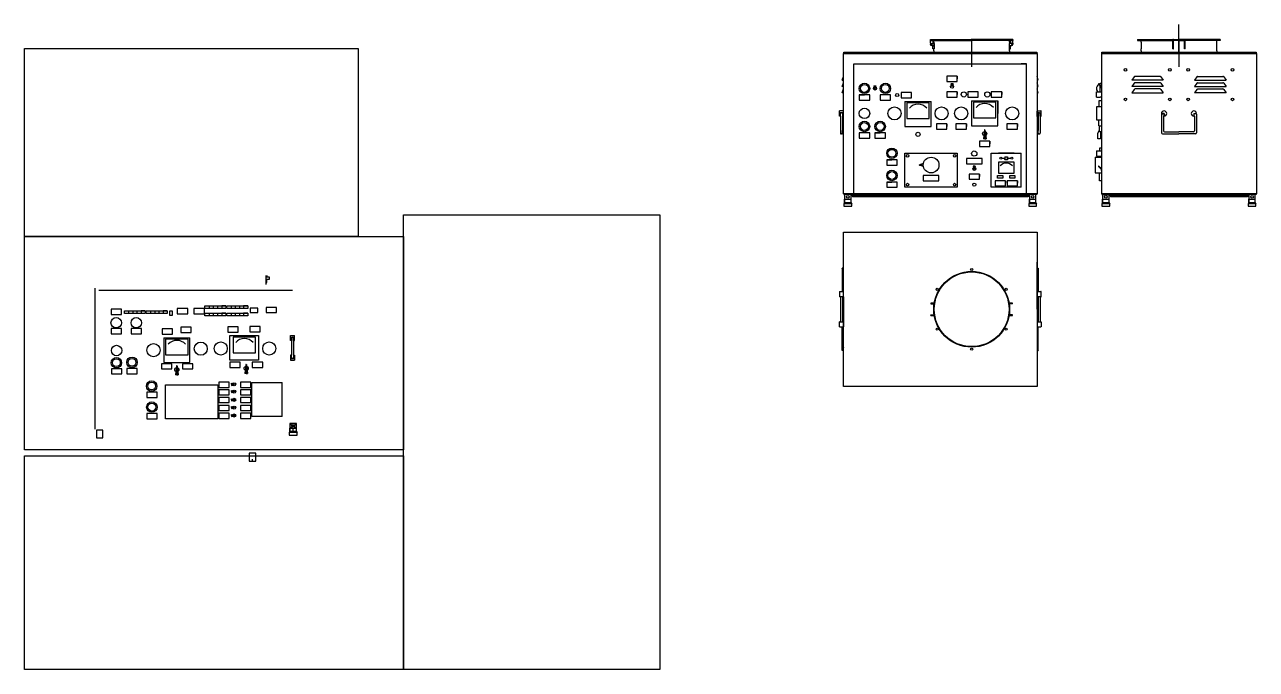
# Model space of a CAD drawing. Header units: millimetres. Extents: x -286516 to -278007, y 161594 to 164062.
# Drawn here: x -282718 to -278007, y 161594 to 164062 of the extents above; entities that cross this region are included whole.
import ezdxf

# ---------------------------------------------------------------- set-up
doc = ezdxf.new("R2010")
doc.units = ezdxf.units.MM
picture_1 = doc.add_image_def('image1.jpg', size_in_pixel=(751, 1332))
picture_2 = doc.add_image_def('image2.jpg', size_in_pixel=(751, 1332))
picture_3 = doc.add_image_def('image3.jpg', size_in_pixel=(1332, 751))

# ---------------------------------------------------------------- blocks, each defined once
blk = doc.blocks.new('*U18')
blk.add_circle((0, 0), 4)
blk = doc.blocks.new('*U20')
at = {"color": 0, "linetype": 'ByBlock', "lineweight": -2, "transparency": 16777216}
blk.add_blockref('*U18', (-284802.2, 163051.9), dxfattribs=at)
for p, rotation in [((-284934.3, 162975.6), 59.99999999999999), ((-284670.2, 162975.6), 299.9999999999999), ((-284934.3, 162823.1), 120), ((-284670.2, 162823.1), 240), ((-284802.2, 162746.9), 180)]:
    blk.add_blockref('*U18', p, dxfattribs=dict(at, rotation=rotation))

msp = doc.modelspace()

# ---------------------------------------------------------------- linework, layer by layer
for p, q in [((-278303.1, 163952.5), (-278303.1, 164061.8)), ((-279254.1, 163990.5), (-279254.1, 164004.5)), ((-279254.1, 164004.5), (-279096.1, 164004.5)), ((-279254.1, 164004.5), (-279254.1, 164003.5)), ((-279254.1, 164004.5), (-279254.1, 164001.5)), ((-279096.1, 164007.8), (-279096.1, 163900.6)), ((-278938.1, 164004.5), (-279096.1, 164004.5)), ((-278938.1, 163990.5), (-278938.1, 164004.5)), ((-278938.1, 164004.5), (-278938.1, 164003.5)), ((-278938.1, 164004.5), (-278938.1, 164001.5)), ((-278461.1, 164004.5), (-278303.1, 164004.5)), ((-278461.1, 164004.5), (-278461.1, 164003.5)), ((-278461.1, 164004.5), (-278461.1, 164001.5)), ((-278324.1, 164004.5), (-278327.1, 164004.5)), ((-278327.1, 163975.4), (-278327.1, 164004.5)), ((-278324.1, 163969.5), (-278324.1, 164004.5)), ((-278303.1, 164007.8), (-278303.1, 163900.6)), ((-278145.1, 164004.5), (-278303.1, 164004.5)), ((-278282.1, 163969.5), (-278282.1, 164004.5)), ((-278279.1, 163975.4), (-278279.1, 164004.5)), ((-278145.1, 164004.5), (-278145.1, 164003.5)), ((-278145.1, 164004.5), (-278145.1, 164001.5)), ((-279585.1, 163952.5), (-279585.1, 163956.5)), ((-279585.1, 163956.5), (-278847.1, 163956.5)), ((-279254.1, 164001.5), (-279096.1, 164001.5)), ((-279254.1, 163990.5), (-279254.1, 163987.5)), ((-279254.1, 163985.5), (-279254.1, 163987.5)), ((-279250.1, 163985.5), (-279252.1, 163985.5)), ((-279250.1, 163989.5), (-279239.1, 163989.5)), ((-279250.1, 163985.5), (-279250.1, 163987.5)), ((-279250.1, 163985.5), (-279250.1, 163983.5)), ((-279250.1, 163985.5), (-279248.1, 163985.5)), ((-279242.1, 163981.5), (-279250.1, 163981.5)), ((-279244.1, 164001.5), (-279244.1, 163994.5)), ((-279244.1, 163994.5), (-279244.1, 163989.5)), ((-279244.1, 163989.5), (-279241.1, 163989.5)), ((-279244.1, 163978.5), (-279242.1, 163981.5)), ((-279244.1, 163969.5), (-279244.1, 163978.5)), ((-279241.1, 163969.5), (-279244.1, 163969.5)), ((-279241.1, 163994.5), (-279241.1, 164001.5)), ((-279241.1, 163994.5), (-279241.1, 163989.5)), ((-279241.1, 163961.5), (-279241.1, 163969.5)), ((-279239.1, 163969.5), (-279241.1, 163969.5)), ((-279241.1, 163961.5), (-279241.1, 163956.5)), ((-279239.1, 163989.5), (-279239.1, 163969.5)), ((-278938.1, 164001.5), (-279096.1, 164001.5)), ((-279096.1, 163956.5), (-278951.1, 163956.5)), ((-278942.1, 163989.5), (-278953.1, 163989.5)), ((-278953.1, 163989.5), (-278953.1, 163969.5)), ((-278953.1, 163969.5), (-278951.1, 163969.5)), ((-278951.1, 163994.5), (-278951.1, 164001.5)), ((-278951.1, 163994.5), (-278951.1, 163989.5)), ((-278948.1, 163989.5), (-278951.1, 163989.5)), ((-278951.1, 163961.5), (-278951.1, 163969.5)), ((-278951.1, 163969.5), (-278948.1, 163969.5)), ((-278951.1, 163961.5), (-278951.1, 163956.5)), ((-278950.1, 163981.5), (-278942.1, 163981.5)), ((-278948.1, 163978.5), (-278950.1, 163981.5)), ((-278948.1, 164001.5), (-278948.1, 163994.5)), ((-278948.1, 163994.5), (-278948.1, 163989.5)), ((-278948.1, 163969.5), (-278948.1, 163978.5)), ((-278942.1, 163985.5), (-278944.1, 163985.5)), ((-278942.1, 163985.5), (-278942.1, 163987.5)), ((-278942.1, 163985.5), (-278942.1, 163983.5)), ((-278942.1, 163985.5), (-278940.1, 163985.5)), ((-278938.1, 163990.5), (-278938.1, 163987.5)), ((-278938.1, 163985.5), (-278938.1, 163987.5)), ((-278847.1, 163956.5), (-278847.1, 163952.5)), ((-278598.1, 163952.5), (-278598.1, 163956.5)), ((-278598.1, 163956.5), (-278008.1, 163956.5)), ((-278461.1, 164001.5), (-278327.1, 164001.5)), ((-278448.1, 163994.5), (-278448.1, 164001.5)), ((-278448.1, 163994.5), (-278448.1, 163969.5)), ((-278448.1, 163961.5), (-278448.1, 163969.5)), ((-278448.1, 163961.5), (-278448.1, 163956.5)), ((-278327.1, 163989.5), (-278324.1, 163989.5)), ((-278327.1, 163981.5), (-278324.1, 163981.5)), ((-278327.1, 163978.5), (-278324.1, 163978.5)), ((-278327.1, 163969.5), (-278327.1, 163975.4)), ((-278327.1, 163969.5), (-278324.1, 163969.5)), ((-278303.1, 164001.5), (-278324.1, 164001.5)), ((-278303.1, 164001.5), (-278282.1, 164001.5)), ((-278303.1, 163969.5), (-278303.1, 163993.3)), ((-278303.1, 163956.5), (-278158.1, 163956.5)), ((-278279.1, 163989.5), (-278282.1, 163989.5)), ((-278279.1, 163981.5), (-278282.1, 163981.5)), ((-278279.1, 163978.5), (-278282.1, 163978.5)), ((-278279.1, 163969.5), (-278282.1, 163969.5)), ((-278145.1, 164001.5), (-278279.1, 164001.5)), ((-278279.1, 163969.5), (-278279.1, 163975.4)), ((-278158.1, 163969.5), (-278158.1, 164001.5)), ((-278158.1, 163961.5), (-278158.1, 163969.5)), ((-278158.1, 163961.5), (-278158.1, 163956.5)), ((-278008.1, 163956.5), (-278008.1, 163952.5)), ((-279586.1, 163951.5), (-279585.1, 163952.5)), ((-279586.1, 163951.5), (-278846.1, 163951.5)), ((-279586.1, 163414.5), (-279586.1, 163951.5)), ((-279586.1, 163951.5), (-279585.1, 163951.5)), ((-279586.1, 163951.5), (-279216.1, 163951.5)), ((-278847.1, 163952.5), (-279585.1, 163952.5)), ((-279546.1, 163414.5), (-279546.1, 163911.5)), ((-279546.1, 163911.5), (-278886.1, 163911.5)), ((-279546.1, 163911.5), (-279526.1, 163911.5)), ((-278886.1, 163911.5), (-278906.1, 163911.5)), ((-278886.1, 163414.5), (-278886.1, 163911.5)), ((-278846.1, 163951.5), (-278847.1, 163952.5)), ((-278846.1, 163951.5), (-278847.1, 163951.5)), ((-278846.1, 163951.5), (-278846.1, 163414.5)), ((-278846.1, 163951.5), (-278846.1, 163683)), ((-278599.1, 163951.5), (-278598.1, 163952.5)), ((-278599.1, 163951.5), (-278007.1, 163951.5)), ((-278599.1, 163951.5), (-278599.1, 163414.5)), ((-278598.1, 163952.5), (-278008.1, 163952.5)), ((-278598.1, 163952.5), (-278303.1, 163952.5)), ((-278598.1, 163951.5), (-278598.1, 163952.5)), ((-278303.1, 163951.5), (-278155.1, 163951.5)), ((-278008.1, 163951.5), (-278008.1, 163952.5)), ((-278007.1, 163951.5), (-278008.1, 163952.5)), ((-278007.1, 163951.5), (-278007.1, 163414.5)), ((-278007.1, 163951.5), (-278007.1, 163731.5)), ((-279591.1, 163848.6), (-279586.1, 163863.6)), ((-279191.1, 163864.7), (-279191.1, 163844.7)), ((-279151.1, 163864.7), (-279191.1, 163864.7)), ((-279151.1, 163844.7), (-279151.1, 163864.7)), ((-279151.1, 163864.7), (-279151.1, 163854.7)), ((-278841.1, 163848.6), (-278846.1, 163863.6)), ((-278474.2, 163861.8), (-278483.1, 163848.6)), ((-278473.1, 163863.6), (-278473.1, 163863.6)), ((-278375.2, 163863.6), (-278470.9, 163863.6)), ((-278371.9, 163861.8), (-278363.1, 163848.6)), ((-278234.2, 163861.8), (-278243.1, 163848.6)), ((-278230.9, 163863.6), (-278135.2, 163863.6)), ((-278133.1, 163863.6), (-278133.1, 163863.6)), ((-278131.9, 163861.8), (-278123.1, 163848.6)), ((-279591.1, 163848.6), (-279586.1, 163848.6)), ((-279591.1, 163824.6), (-279586.1, 163839.6)), ((-279586.1, 163824.6), (-279591.1, 163824.6)), ((-279591.1, 163800.6), (-279586.1, 163815.6)), ((-279470.1, 163827.6), (-279467.1, 163817.6)), ((-279470.1, 163827.6), (-279462.1, 163827.6)), ((-279465.1, 163817.6), (-279467.1, 163817.6)), ((-279466.1, 163817.6), (-279466.1, 163827.6)), ((-279466.1, 163817.6), (-279465.1, 163817.6)), ((-279462.1, 163827.6), (-279465.1, 163817.6)), ((-279191.1, 163844.7), (-279151.1, 163844.7)), ((-279167.1, 163834.7), (-279175.1, 163834.7)), ((-279175.1, 163834.7), (-279172.1, 163824.7)), ((-279170.1, 163824.7), (-279172.1, 163824.7)), ((-279171.1, 163824.7), (-279171.1, 163834.7)), ((-279171.1, 163834.7), (-279167.1, 163834.7)), ((-279171.1, 163824.7), (-279170.1, 163824.7)), ((-279167.1, 163834.7), (-279170.1, 163824.7)), ((-278841.1, 163848.6), (-278846.1, 163848.6)), ((-278841.1, 163824.6), (-278846.1, 163839.6)), ((-278846.1, 163824.6), (-278841.1, 163824.6)), ((-278841.1, 163800.6), (-278846.1, 163815.6)), ((-278601.1, 163823.7), (-278611.2, 163834)), ((-278601.1, 163824.7), (-278610.9, 163834.7)), ((-278609.9, 163834.7), (-278610.2, 163835)), ((-278601.1, 163825.7), (-278609.9, 163834.7)), ((-278604.1, 163804.7), (-278604.1, 163837.6)), ((-278604.1, 163837.6), (-278599.1, 163837.6)), ((-278599.1, 163830.7), (-278601.1, 163830.7)), ((-278601.1, 163830.7), (-278601.1, 163818.7)), ((-278601.1, 163818.7), (-278599.1, 163818.7)), ((-278363.1, 163848.6), (-278483.1, 163848.6)), ((-278474.2, 163837.8), (-278483.1, 163824.6)), ((-278363.1, 163824.6), (-278483.1, 163824.6)), ((-278474.2, 163813.8), (-278483.1, 163800.6)), ((-278375.2, 163839.6), (-278470.9, 163839.6)), ((-278375.2, 163815.6), (-278470.9, 163815.6)), ((-278371.9, 163837.8), (-278363.1, 163824.6)), ((-278371.9, 163813.8), (-278363.1, 163800.6)), ((-278243.1, 163848.6), (-278123.1, 163848.6)), ((-278234.2, 163837.8), (-278243.1, 163824.6)), ((-278243.1, 163824.6), (-278123.1, 163824.6)), ((-278234.2, 163813.8), (-278243.1, 163800.6)), ((-278230.9, 163839.6), (-278135.2, 163839.6)), ((-278230.9, 163815.6), (-278135.2, 163815.6)), ((-278131.9, 163837.8), (-278123.1, 163824.6)), ((-278131.9, 163813.8), (-278123.1, 163800.6)), ((-279586.1, 163800.6), (-279591.1, 163800.6)), ((-279526.1, 163792.6), (-279526.1, 163772.6)), ((-279486.1, 163792.6), (-279526.1, 163792.6)), ((-279526.1, 163792.6), (-279506.1, 163792.6)), ((-279526.1, 163772.6), (-279486.1, 163772.6)), ((-279486.1, 163772.6), (-279486.1, 163792.6)), ((-279446.1, 163792.6), (-279446.1, 163772.6)), ((-279406.1, 163792.6), (-279446.1, 163792.6)), ((-279446.1, 163772.6), (-279406.1, 163772.6)), ((-279406.1, 163772.6), (-279406.1, 163792.6)), ((-279366.1, 163802.1), (-279366.1, 163782.1)), ((-279326.1, 163802.1), (-279366.1, 163802.1)), ((-279366.1, 163802.1), (-279366.1, 163792.1)), ((-279366.1, 163782.1), (-279326.1, 163782.1)), ((-279351.1, 163767.1), (-279251.1, 163767.1)), ((-279351.1, 163767.1), (-279351.1, 163672.1)), ((-279326.1, 163782.1), (-279326.1, 163802.1)), ((-279251.1, 163672.1), (-279251.1, 163767.1)), ((-279191.1, 163804.7), (-279191.1, 163784.7)), ((-279151.1, 163804.7), (-279191.1, 163804.7)), ((-279191.1, 163784.7), (-279151.1, 163784.7)), ((-279151.1, 163784.7), (-279151.1, 163804.7)), ((-279151.1, 163804.7), (-279151.1, 163794.7)), ((-279111.1, 163804.7), (-279111.1, 163784.7)), ((-279071.1, 163804.7), (-279111.1, 163804.7)), ((-279111.1, 163804.7), (-279111.1, 163794.7)), ((-279111.1, 163784.7), (-279071.1, 163784.7)), ((-279096.1, 163769.7), (-278996.1, 163769.7)), ((-279096.1, 163769.7), (-279096.1, 163674.7)), ((-279096.1, 163769.7), (-278996.1, 163769.7)), ((-279096.1, 163769.7), (-279096.1, 163674.7)), ((-279071.1, 163784.7), (-279071.1, 163804.7)), ((-279021.1, 163804.7), (-279021.1, 163784.7)), ((-278981.1, 163804.7), (-279021.1, 163804.7)), ((-279021.1, 163784.7), (-278981.1, 163784.7)), ((-278996.1, 163674.7), (-278996.1, 163769.7)), ((-278996.1, 163674.7), (-278996.1, 163769.7)), ((-278996.1, 163769.7), (-278996.1, 163722.2)), ((-278981.1, 163784.7), (-278981.1, 163804.7)), ((-278981.1, 163804.7), (-278981.1, 163794.7)), ((-278846.1, 163800.6), (-278841.1, 163800.6)), ((-278619.1, 163784.7), (-278619.1, 163804.7)), ((-278619.1, 163804.7), (-278599.1, 163804.7)), ((-278619.1, 163784.7), (-278604.1, 163784.7)), ((-278599.1, 163769.7), (-278609.1, 163769.7)), ((-278609.1, 163769.7), (-278609.1, 163747.2)), ((-278599.1, 163784.7), (-278604.1, 163784.7)), ((-278483.1, 163800.6), (-278363.1, 163800.6)), ((-278123.1, 163800.6), (-278243.1, 163800.6)), ((-279602.1, 163711.5), (-279602.1, 163731.5)), ((-279602.1, 163731.5), (-279601.1, 163731.5)), ((-279590.1, 163724.5), (-279602.1, 163724.5)), ((-279586.1, 163731.5), (-279601.1, 163731.5)), ((-279598.1, 163711.5), (-279598.1, 163721.5)), ((-279593.1, 163724.5), (-279595.1, 163724.5)), ((-279586.1, 163731.5), (-279594.1, 163731.5)), ((-279590.1, 163721.5), (-279590.1, 163724.5)), ((-279590.1, 163721.5), (-279590.1, 163711.5)), ((-279258.1, 163762.1), (-279344.1, 163762.1)), ((-279344.1, 163762.1), (-279344.1, 163702.1)), ((-279258.1, 163702.1), (-279258.1, 163762.1)), ((-279003.1, 163764.7), (-279089.1, 163764.7)), ((-279089.1, 163764.7), (-279089.1, 163704.7)), ((-279003.1, 163764.7), (-279089.1, 163764.7)), ((-279089.1, 163764.7), (-279089.1, 163704.7)), ((-279003.1, 163704.7), (-279003.1, 163764.7)), ((-279003.1, 163704.7), (-279003.1, 163764.7)), ((-278846.1, 163731.5), (-278831.1, 163731.5)), ((-278846.1, 163731.5), (-278838.1, 163731.5)), ((-278846.1, 163710.2), (-278846.1, 163730.2)), ((-278846.1, 163730.2), (-278846.1, 163682.7)), ((-278842.1, 163721.5), (-278842.1, 163724.5)), ((-278842.1, 163724.5), (-278830.1, 163724.5)), ((-278842.1, 163721.5), (-278842.1, 163711.5)), ((-278839.1, 163724.5), (-278837.1, 163724.5)), ((-278834.1, 163711.5), (-278834.1, 163721.5)), ((-278830.1, 163731.5), (-278831.1, 163731.5)), ((-278830.1, 163711.5), (-278830.1, 163731.5)), ((-278599.1, 163747.2), (-278619.1, 163747.2)), ((-278619.1, 163747.2), (-278619.1, 163697.2)), ((-278360.1, 163721.5), (-278370.1, 163721.5)), ((-278368.1, 163720.5), (-278362.1, 163720.5)), ((-278362.1, 163720.5), (-278360.1, 163720.5)), ((-278360.1, 163721.5), (-278360.1, 163711.5)), ((-278246.1, 163721.5), (-278236.1, 163721.5)), ((-278246.1, 163721.5), (-278246.1, 163711.5)), ((-278244.1, 163720.5), (-278246.1, 163720.5)), ((-278238.1, 163720.5), (-278244.1, 163720.5)), ((-279598.1, 163711.5), (-279602.1, 163711.5)), ((-279598.1, 163711.5), (-279601.1, 163711.5)), ((-279598.1, 163711.5), (-279598.1, 163656.5)), ((-279590.1, 163711.5), (-279586.1, 163711.5)), ((-279590.1, 163711.5), (-279590.1, 163656.5)), ((-279344.1, 163702.1), (-279258.1, 163702.1)), ((-279231.1, 163682.2), (-279231.1, 163662.2)), ((-279191.1, 163682.2), (-279231.1, 163682.2)), ((-279191.1, 163662.2), (-279191.1, 163682.2)), ((-279191.1, 163682.2), (-279191.1, 163672.2)), ((-279156.1, 163682.2), (-279156.1, 163662.2)), ((-279116.1, 163682.2), (-279156.1, 163682.2)), ((-279116.1, 163662.2), (-279116.1, 163682.2)), ((-279116.1, 163682.2), (-279116.1, 163672.2)), ((-279096.1, 163674.7), (-278996.1, 163674.7)), ((-279096.1, 163674.7), (-278996.1, 163674.7)), ((-279096.1, 163674.7), (-279046.1, 163674.7)), ((-279089.1, 163704.7), (-279003.1, 163704.7)), ((-279089.1, 163704.7), (-279003.1, 163704.7)), ((-278961.1, 163682.2), (-278961.1, 163662.2)), ((-278921.1, 163682.2), (-278961.1, 163682.2)), ((-278921.1, 163662.2), (-278921.1, 163682.2)), ((-278921.1, 163682.2), (-278921.1, 163672.2)), ((-278842.1, 163711.5), (-278846.1, 163711.5)), ((-278842.1, 163711.5), (-278842.1, 163656.5)), ((-278834.1, 163711.5), (-278831.1, 163711.5)), ((-278834.1, 163711.5), (-278830.1, 163711.5)), ((-278834.1, 163711.5), (-278834.1, 163656.5)), ((-278619.1, 163697.2), (-278599.1, 163697.2)), ((-278609.1, 163674.7), (-278609.1, 163697.2)), ((-278609.1, 163674.7), (-278599.1, 163674.7)), ((-278607.1, 163652.1), (-278607.1, 163674.7)), ((-278370.1, 163718.5), (-278370.1, 163647.5)), ((-278362.1, 163711.5), (-278362.1, 163655.5)), ((-278361.1, 163712.5), (-278360.1, 163712.5)), ((-278361.1, 163712.5), (-278361.1, 163712.5)), ((-278245.1, 163712.5), (-278246.1, 163712.5)), ((-278245.1, 163712.5), (-278245.1, 163712.5)), ((-278244.1, 163711.5), (-278244.1, 163655.5)), ((-278236.1, 163718.5), (-278236.1, 163647.5)), ((-279598.1, 163656.5), (-279598.1, 163646.5)), ((-279593.1, 163643.5), (-279595.1, 163643.5)), ((-279590.1, 163646.5), (-279590.1, 163656.5)), ((-279526.1, 163647.1), (-279526.1, 163627.1)), ((-279486.1, 163647.1), (-279526.1, 163647.1)), ((-279526.1, 163627.1), (-279486.1, 163627.1)), ((-279486.1, 163627.1), (-279486.1, 163647.1)), ((-279466.1, 163647.1), (-279466.1, 163627.1)), ((-279426.1, 163647.1), (-279466.1, 163647.1)), ((-279466.1, 163647.1), (-279446.1, 163647.1)), ((-279466.1, 163627.1), (-279426.1, 163627.1)), ((-279426.1, 163627.1), (-279426.1, 163647.1)), ((-279351.1, 163672.1), (-279251.1, 163672.1)), ((-279351.1, 163672.1), (-279301.1, 163672.1)), ((-279231.1, 163662.2), (-279191.1, 163662.2)), ((-279156.1, 163662.2), (-279116.1, 163662.2)), ((-279047.1, 163659.7), (-279051.1, 163624.7)), ((-279046.1, 163659.7), (-279047.1, 163659.7)), ((-279046.1, 163644.7), (-279046.1, 163659.7)), ((-279046.1, 163659.7), (-279046.1, 163629.7)), ((-279046.1, 163659.7), (-279045.1, 163659.7)), ((-279046.1, 163649.7), (-279046.1, 163644.7)), ((-279046.1, 163629.7), (-279046.1, 163624.7)), ((-279045.1, 163659.7), (-279041.1, 163624.7)), ((-278961.1, 163662.2), (-278921.1, 163662.2)), ((-278846.1, 163655.2), (-278846.1, 163635.2)), ((-278842.1, 163646.5), (-278842.1, 163656.5)), ((-278839.1, 163643.5), (-278837.1, 163643.5)), ((-278834.1, 163656.5), (-278834.1, 163646.5)), ((-278613.1, 163644.7), (-278607.1, 163659.7)), ((-278613.1, 163624.7), (-278613.1, 163644.7)), ((-278599.1, 163652.1), (-278607.1, 163652.1)), ((-278602.1, 163639.7), (-278603.1, 163639.7)), ((-278603.1, 163639.7), (-278603.1, 163624.7)), ((-278602.1, 163636.7), (-278602.1, 163652.1)), ((-278599.1, 163636.7), (-278602.1, 163636.7)), ((-278366.1, 163643.5), (-278303.1, 163643.5)), ((-278358.1, 163651.5), (-278303.1, 163651.5)), ((-278248.1, 163651.5), (-278303.1, 163651.5)), ((-278240.1, 163643.5), (-278303.1, 163643.5)), ((-279066.6, 163615.2), (-279066.6, 163595.2)), ((-279026.6, 163615.2), (-279066.6, 163615.2)), ((-279066.6, 163595.2), (-279026.6, 163595.2)), ((-279046.1, 163624.7), (-279051.1, 163624.7)), ((-279046.1, 163624.7), (-279041.1, 163624.7)), ((-279026.6, 163595.2), (-279026.6, 163615.2)), ((-279026.6, 163615.2), (-279026.6, 163605.2)), ((-278619.1, 163578.3), (-278619.1, 163558.3)), ((-278619.1, 163578.3), (-278599.1, 163578.3)), ((-278603.1, 163624.7), (-278613.1, 163624.7)), ((-278599.1, 163589.5), (-278607.1, 163589.5)), ((-278607.1, 163589.5), (-278607.1, 163578.3)), ((-279421.1, 163544.5), (-279421.1, 163524.5)), ((-279381.1, 163544.5), (-279421.1, 163544.5)), ((-279421.1, 163544.5), (-279401.1, 163544.5)), ((-279381.1, 163524.5), (-279381.1, 163544.5)), ((-279351.1, 163569.5), (-279151.1, 163569.5)), ((-279351.1, 163439.5), (-279351.1, 163569.5)), ((-279151.1, 163569.5), (-279151.1, 163439.5)), ((-279116.1, 163549.3), (-279116.1, 163529.3)), ((-279056.1, 163549.3), (-279116.1, 163549.3)), ((-279056.1, 163529.3), (-279056.1, 163549.3)), ((-279021.1, 163439.5), (-279021.1, 163569.5)), ((-279021.1, 163569.5), (-278906.1, 163569.5)), ((-279021.1, 163569.5), (-278963.6, 163569.5)), ((-278933.5, 163569.5), (-278993.7, 163569.5)), ((-278993.7, 163569.5), (-278963.6, 163569.5)), ((-278993.7, 163535.4), (-278993.7, 163493.4)), ((-278933.5, 163535.4), (-278993.7, 163535.4)), ((-278993.7, 163535.4), (-278993.7, 163493.4)), ((-278978.6, 163550.4), (-278968.6, 163550.4)), ((-278968.6, 163555.4), (-278968.6, 163556.4)), ((-278968.6, 163556.4), (-278958.6, 163556.4)), ((-278968.6, 163555.4), (-278968.6, 163550.4)), ((-278968.6, 163550.4), (-278968.6, 163545.4)), ((-278968.6, 163544.4), (-278968.6, 163545.4)), ((-278958.6, 163544.4), (-278968.6, 163544.4)), ((-278963.6, 163569.5), (-278963.6, 163569.5)), ((-278958.6, 163556.4), (-278958.6, 163555.4)), ((-278958.6, 163550.4), (-278958.6, 163555.4)), ((-278958.6, 163555.4), (-278958.6, 163545.4)), ((-278958.6, 163545.4), (-278958.6, 163550.4)), ((-278958.6, 163550.4), (-278948.6, 163550.4)), ((-278958.6, 163545.4), (-278958.6, 163544.4)), ((-278933.5, 163493.4), (-278933.5, 163535.4)), ((-278933.5, 163493.4), (-278933.5, 163535.4)), ((-278906.1, 163439.5), (-278906.1, 163569.5)), ((-278624.1, 163554.5), (-278624.1, 163494.5)), ((-278624.1, 163554.5), (-278599.1, 163554.5)), ((-278619.1, 163558.3), (-278599.1, 163558.3)), ((-278607.1, 163558.3), (-278607.1, 163554.5)), ((-279421.1, 163524.5), (-279381.1, 163524.5)), ((-279280.6, 163529.9), (-279295.1, 163525.5)), ((-279295.1, 163523.5), (-279295.1, 163525.5)), ((-279295.1, 163524.5), (-279295.1, 163523.5)), ((-279295.1, 163524.5), (-279281.1, 163524.5)), ((-279280.6, 163519.2), (-279295.1, 163523.5)), ((-279281.1, 163484.5), (-279281.1, 163464.5)), ((-279221.1, 163484.5), (-279281.1, 163484.5)), ((-279221.1, 163464.5), (-279221.1, 163484.5)), ((-279116.1, 163529.3), (-279056.1, 163529.3)), ((-279106.1, 163490), (-279106.1, 163470)), ((-279066.1, 163490), (-279106.1, 163490)), ((-279082.1, 163520), (-279090.1, 163520)), ((-279090.1, 163520), (-279087.1, 163510)), ((-279085.1, 163510), (-279087.1, 163510)), ((-279086.1, 163510), (-279086.1, 163520)), ((-279086.1, 163520), (-279082.1, 163520)), ((-279086.1, 163510), (-279085.1, 163510)), ((-279082.1, 163520), (-279085.1, 163510)), ((-279066.1, 163470), (-279066.1, 163490)), ((-279066.1, 163490), (-279066.1, 163480)), ((-278996.6, 163484.5), (-278976.6, 163484.5)), ((-278996.6, 163474.5), (-278996.6, 163484.5)), ((-278993.7, 163493.4), (-278933.5, 163493.4)), ((-278993.7, 163493.4), (-278933.5, 163493.4)), ((-278976.6, 163484.5), (-278976.6, 163474.5)), ((-278950.6, 163484.5), (-278930.6, 163484.5)), ((-278950.6, 163474.5), (-278950.6, 163484.5)), ((-278930.6, 163484.5), (-278930.6, 163474.5)), ((-278624.1, 163494.5), (-278599.1, 163494.5)), ((-278601.1, 163509), (-278611.2, 163519.2)), ((-278601.1, 163510), (-278610.9, 163520)), ((-278609.9, 163520), (-278610.2, 163520.2)), ((-278601.1, 163511), (-278609.9, 163520)), ((-278607.1, 163464.5), (-278607.1, 163494.5)), ((-278599.1, 163516), (-278601.1, 163516)), ((-278601.1, 163516), (-278601.1, 163504)), ((-278601.1, 163510), (-278601.1, 163511)), ((-278601.1, 163510), (-278601.1, 163509)), ((-278601.1, 163510), (-278601.1, 163509)), ((-278601.1, 163504), (-278599.1, 163504)), ((-279421.1, 163459.5), (-279421.1, 163439.5)), ((-279381.1, 163459.5), (-279421.1, 163459.5)), ((-279421.1, 163459.5), (-279401.1, 163459.5)), ((-279421.1, 163439.5), (-279381.1, 163439.5)), ((-279381.1, 163439.5), (-279381.1, 163459.5)), ((-279151.1, 163439.5), (-279351.1, 163439.5)), ((-279281.1, 163464.5), (-279221.1, 163464.5)), ((-279106.1, 163470), (-279066.1, 163470)), ((-278906.1, 163439.5), (-279021.1, 163439.5)), ((-279006.6, 163464.5), (-279006.6, 163444.5)), ((-278966.6, 163464.5), (-279006.6, 163464.5)), ((-279006.6, 163444.5), (-278966.6, 163444.5)), ((-278976.6, 163474.5), (-278996.6, 163474.5)), ((-278966.6, 163444.5), (-278966.6, 163464.5)), ((-278966.6, 163464.5), (-278966.6, 163454.5)), ((-278960.6, 163464.5), (-278960.6, 163444.5)), ((-278920.6, 163464.5), (-278960.6, 163464.5)), ((-278960.6, 163444.5), (-278920.6, 163444.5)), ((-278930.6, 163474.5), (-278950.6, 163474.5)), ((-278920.6, 163444.5), (-278920.6, 163464.5)), ((-278920.6, 163464.5), (-278920.6, 163454.5)), ((-278599.1, 163464.5), (-278607.1, 163464.5)), ((-278599.1, 163464.5), (-278604.1, 163464.5)), ((-278846.1, 163414.5), (-279586.1, 163414.5)), ((-279586.1, 163414.5), (-279585.1, 163414.5)), ((-279586.1, 163414.5), (-279546.1, 163414.5)), ((-279585.1, 163414.5), (-279585.1, 163411.5)), ((-279585.1, 163411.5), (-279582.1, 163411.5)), ((-279582.1, 163411.5), (-279582.1, 163381.5)), ((-279557.1, 163411.5), (-279582.1, 163411.5)), ((-279582.1, 163381.5), (-279582.1, 163393.5)), ((-279582.1, 163393.5), (-279557.1, 163393.5)), ((-279557.1, 163381.5), (-279557.1, 163411.5)), ((-279557.1, 163411.5), (-278875.1, 163411.5)), ((-279557.1, 163411.5), (-279557.1, 163408.5)), ((-279557.1, 163408.5), (-278875.1, 163408.5)), ((-279557.1, 163408.5), (-279552.1, 163408.5)), ((-279552.1, 163408.5), (-279552.1, 163411.5)), ((-279552.1, 163408.5), (-279552.1, 163402.5)), ((-278880.1, 163402.5), (-279552.1, 163402.5)), ((-278886.1, 163414.5), (-278901.1, 163414.5)), ((-278846.1, 163414.5), (-278886.1, 163414.5)), ((-278880.1, 163408.5), (-278880.1, 163411.5)), ((-278875.1, 163408.5), (-278880.1, 163408.5)), ((-278880.1, 163408.5), (-278880.1, 163402.5)), ((-278875.1, 163411.5), (-278875.1, 163381.5)), ((-278850.1, 163411.5), (-278875.1, 163411.5)), ((-278875.1, 163381.5), (-278875.1, 163393.5)), ((-278875.1, 163393.5), (-278850.1, 163393.5)), ((-278850.1, 163381.5), (-278850.1, 163411.5)), ((-278847.1, 163411.5), (-278850.1, 163411.5)), ((-278846.1, 163414.5), (-278847.1, 163414.5)), ((-278847.1, 163414.5), (-278847.1, 163411.5)), ((-278007.1, 163414.5), (-278599.1, 163414.5)), ((-278459.3, 163414.5), (-278599.1, 163414.5)), ((-278598.1, 163414.5), (-278598.1, 163411.5)), ((-278598.1, 163411.5), (-278595.1, 163411.5)), ((-278598.1, 163411.5), (-278036.1, 163411.5)), ((-278595.1, 163411.5), (-278595.1, 163381.5)), ((-278570.1, 163411.5), (-278595.1, 163411.5)), ((-278595.1, 163381.5), (-278595.1, 163393.5)), ((-278595.1, 163393.5), (-278570.1, 163393.5)), ((-278570.1, 163381.5), (-278570.1, 163411.5)), ((-278570.1, 163411.5), (-278459.3, 163411.5)), ((-278570.1, 163411.5), (-278570.1, 163408.5)), ((-278570.1, 163408.5), (-278459.3, 163408.5)), ((-278570.1, 163408.5), (-278565.1, 163408.5)), ((-278565.1, 163408.5), (-278565.1, 163411.5)), ((-278565.1, 163408.5), (-278036.1, 163408.5)), ((-278565.1, 163408.5), (-278565.1, 163402.5)), ((-278041.1, 163402.5), (-278565.1, 163402.5)), ((-278459.3, 163402.5), (-278565.1, 163402.5)), ((-278007.1, 163414.5), (-278047.1, 163414.5)), ((-278041.1, 163408.5), (-278041.1, 163411.5)), ((-278036.1, 163408.5), (-278041.1, 163408.5)), ((-278041.1, 163408.5), (-278041.1, 163402.5)), ((-278036.1, 163411.5), (-278036.1, 163381.5)), ((-278011.1, 163411.5), (-278036.1, 163411.5)), ((-278036.1, 163381.5), (-278036.1, 163393.5)), ((-278036.1, 163393.5), (-278011.1, 163393.5)), ((-278011.1, 163381.5), (-278011.1, 163411.5)), ((-278008.1, 163411.5), (-278011.1, 163411.5)), ((-278007.1, 163414.5), (-278008.1, 163414.5)), ((-278008.1, 163414.5), (-278008.1, 163411.5)), ((-279582.1, 163381.5), (-279584.6, 163376.5)), ((-279554.6, 163376.5), (-279584.6, 163376.5)), ((-279584.6, 163376.5), (-279584.6, 163366.5)), ((-279584.6, 163366.5), (-279554.6, 163366.5)), ((-279582.1, 163381.5), (-279557.1, 163381.5)), ((-279582.1, 163381.5), (-279569.6, 163381.5)), ((-279557.1, 163381.5), (-279554.6, 163376.5)), ((-279554.6, 163366.5), (-279554.6, 163376.5)), ((-278875.1, 163381.5), (-278877.6, 163376.5)), ((-278847.6, 163376.5), (-278877.6, 163376.5)), ((-278877.6, 163376.5), (-278877.6, 163366.5)), ((-278877.6, 163366.5), (-278847.6, 163366.5)), ((-278875.1, 163381.5), (-278850.1, 163381.5)), ((-278875.1, 163381.5), (-278862.6, 163381.5)), ((-278850.1, 163381.5), (-278847.6, 163376.5)), ((-278847.6, 163366.5), (-278847.6, 163376.5)), ((-278595.1, 163381.5), (-278597.6, 163376.5)), ((-278567.6, 163376.5), (-278597.6, 163376.5)), ((-278597.6, 163376.5), (-278597.6, 163366.5)), ((-278597.6, 163366.5), (-278567.6, 163366.5)), ((-278595.1, 163381.5), (-278570.1, 163381.5)), ((-278595.1, 163381.5), (-278582.6, 163381.5)), ((-278570.1, 163381.5), (-278567.6, 163376.5)), ((-278567.6, 163366.5), (-278567.6, 163376.5)), ((-278036.1, 163381.5), (-278038.6, 163376.5)), ((-278008.6, 163376.5), (-278038.6, 163376.5)), ((-278038.6, 163376.5), (-278038.6, 163366.5)), ((-278038.6, 163366.5), (-278008.6, 163366.5)), ((-278036.1, 163381.5), (-278011.1, 163381.5)), ((-278036.1, 163381.5), (-278023.6, 163381.5)), ((-278011.1, 163381.5), (-278008.6, 163376.5)), ((-278008.6, 163366.5), (-278008.6, 163376.5)), ((-279586.1, 163267.4), (-278846.1, 163267.4)), ((-279586.1, 162677.4), (-279586.1, 163267.4)), ((-278846.1, 163267.4), (-278846.1, 163130.4)), ((-279586.1, 163130.4), (-279591.1, 163130.4)), ((-279591.1, 163130.4), (-279591.1, 163039.9)), ((-279586.1, 163118.3), (-279591.1, 163130.4)), ((-278846.1, 163032.4), (-278846.1, 163152.4)), ((-278846.1, 163130.4), (-278846.1, 162814.4)), ((-278846.1, 163130.4), (-278841.1, 163130.4)), ((-278846.1, 163130.4), (-278846.1, 163118.3)), ((-278846.1, 163118.3), (-278841.1, 163130.4)), ((-278841.1, 163130.4), (-278841.1, 163039.9)), ((-279602.1, 163039.9), (-279587.1, 163039.9)), ((-279602.1, 163039.9), (-279594.1, 163039.9)), ((-279602.1, 163039.9), (-279602.1, 163019.9)), ((-279598.1, 163019.9), (-279602.1, 163019.9)), ((-279598.1, 163019.9), (-279598.1, 162924.9)), ((-279590.1, 163019.9), (-279598.1, 163019.9)), ((-279590.1, 163019.9), (-279587.1, 163019.9)), ((-279590.1, 163019.9), (-279586.1, 163019.9)), ((-279590.1, 163019.9), (-279590.1, 162924.9)), ((-279586.1, 163039.9), (-279587.1, 163039.9)), ((-279586.1, 163019.9), (-279586.1, 163039.9)), ((-279586.1, 163019.9), (-279586.1, 162924.9)), ((-278846.1, 163039.9), (-278831.1, 163039.9)), ((-278846.1, 163039.9), (-278838.1, 163039.9)), ((-278846.1, 162972.4), (-278846.1, 163032.4)), ((-278842.1, 163019.9), (-278846.1, 163019.9)), ((-278846.1, 163019.9), (-278846.1, 162972.4)), ((-278842.1, 163019.9), (-278842.1, 162924.9)), ((-278834.1, 163019.9), (-278842.1, 163019.9)), ((-278834.1, 163019.9), (-278831.1, 163019.9)), ((-278834.1, 163019.9), (-278830.1, 163019.9)), ((-278834.1, 163019.9), (-278834.1, 162924.9)), ((-278830.1, 163039.9), (-278831.1, 163039.9)), ((-278830.1, 163019.9), (-278830.1, 163039.9)), ((-279239.1, 162996.4), (-279252.2, 162996.4)), ((-279252.2, 162996.4), (-279252.2, 162993.4)), ((-279252.2, 162993.4), (-279239.5, 162993.4)), ((-278939.9, 162996.4), (-278953.1, 162996.4)), ((-278939.9, 162993.4), (-278952.6, 162993.4)), ((-278939.9, 162993.4), (-278939.9, 162996.4)), ((-279598.1, 162924.9), (-279602.1, 162924.9)), ((-279602.1, 162924.9), (-279594.1, 162924.9)), ((-279602.1, 162904.9), (-279602.1, 162924.9)), ((-279598.1, 162924.9), (-279590.1, 162924.9)), ((-279590.1, 162924.9), (-279587.1, 162924.9)), ((-279590.1, 162924.9), (-279586.1, 162924.9)), ((-279586.1, 162924.9), (-279586.1, 162904.9)), ((-279252.2, 162948.4), (-279252.2, 162951.4)), ((-279252.2, 162951.4), (-279239.5, 162951.4)), ((-279252.2, 162948.4), (-279239.1, 162948.4)), ((-278953.1, 162948.4), (-278939.9, 162948.4)), ((-278939.9, 162951.4), (-278952.6, 162951.4)), ((-278939.9, 162948.4), (-278939.9, 162951.4)), ((-278842.1, 162924.9), (-278846.1, 162924.9)), ((-278846.1, 162924.9), (-278838.1, 162924.9)), ((-278842.1, 162924.9), (-278834.1, 162924.9)), ((-278834.1, 162924.9), (-278831.1, 162924.9)), ((-278834.1, 162924.9), (-278830.1, 162924.9)), ((-278830.1, 162924.9), (-278830.1, 162904.9)), ((-279602.1, 162904.9), (-279587.1, 162904.9)), ((-279591.1, 162814.4), (-279591.1, 162904.9)), ((-279586.1, 162904.9), (-279587.1, 162904.9)), ((-278846.1, 162904.9), (-278831.1, 162904.9)), ((-278841.1, 162814.4), (-278841.1, 162904.9)), ((-278830.1, 162904.9), (-278831.1, 162904.9)), ((-279586.1, 162826.6), (-279591.1, 162814.4)), ((-278846.1, 162826.6), (-278841.1, 162814.4)), ((-279586.1, 162814.4), (-279591.1, 162814.4)), ((-278846.1, 162814.4), (-278846.1, 162677.4)), ((-278846.1, 162814.4), (-278841.1, 162814.4)), ((-278846.1, 162677.4), (-279586.1, 162677.4))]:
    msp.add_line(p, q)
at = {"color": 18, "true_color": 0x000000}
for p, q in [((-281781.4, 163095.3), (-281796.4, 163095.3)), ((-281796.4, 163095.3), (-281796.4, 163075.3)), ((-281796.4, 163075.3), (-281794.4, 163075.3)), ((-281794.4, 163095.3), (-281794.4, 163102.3)), ((-281791.4, 163095.3), (-281794.4, 163095.3)), ((-281794.4, 163067.3), (-281794.4, 163075.3)), ((-281794.4, 163075.3), (-281791.4, 163075.3)), ((-281793.4, 163084.3), (-281793.4, 163087.3)), ((-281793.4, 163087.3), (-281781.4, 163087.3)), ((-281791.4, 163084.3), (-281793.4, 163084.3)), ((-281791.4, 163102.3), (-281791.4, 163095.3)), ((-281791.4, 163075.3), (-281791.4, 163084.3)), ((-281781.4, 163087.3), (-281781.4, 163095.3)), ((-282448.9, 162513.7), (-282448.9, 163053.7)), ((-282434.1, 163046), (-281694.1, 163046)), ((-282387.3, 162972.4), (-282387.3, 162952.4)), ((-282347.3, 162972.4), (-282387.3, 162972.4)), ((-282347.3, 162952.4), (-282347.3, 162972.4)), ((-282337, 162966.3), (-282257, 162966.3)), ((-282337, 162956.3), (-282337, 162966.3)), ((-282337, 162966.3), (-282321, 162966.3)), ((-282321, 162966.3), (-282321, 162956.3)), ((-282321, 162966.3), (-282305, 162966.3)), ((-282305, 162966.3), (-282289, 162966.3)), ((-282305, 162966.3), (-282305, 162956.3)), ((-282289, 162966.3), (-282289, 162956.3)), ((-282257, 162966.3), (-282273, 162966.3)), ((-282273, 162966.3), (-282273, 162956.3)), ((-282257, 162966.3), (-282257, 162956.3)), ((-282253, 162966.3), (-282173, 162966.3)), ((-282253, 162956.3), (-282253, 162966.3)), ((-282253, 162966.3), (-282237, 162966.3)), ((-282237, 162966.3), (-282237, 162956.3)), ((-282237, 162966.3), (-282221, 162966.3)), ((-282221, 162966.3), (-282205, 162966.3)), ((-282221, 162966.3), (-282221, 162956.3)), ((-282205, 162966.3), (-282205, 162956.3)), ((-282173, 162966.3), (-282189, 162966.3)), ((-282189, 162966.3), (-282189, 162956.3)), ((-282173, 162966.3), (-282173, 162956.3)), ((-282163.5, 162966.8), (-282153.5, 162966.8)), ((-282163.5, 162948.8), (-282163.5, 162966.8)), ((-282153.5, 162966.8), (-282153.5, 162948.8)), ((-282134.7, 162975), (-282134.7, 162955)), ((-282094.7, 162975), (-282134.7, 162975)), ((-282094.7, 162955), (-282094.7, 162975)), ((-282070.9, 162975.4), (-282070.9, 162955.4)), ((-282030.9, 162975.4), (-282070.9, 162975.4)), ((-282030.9, 162955.4), (-282030.9, 162975.4)), ((-282028.7, 162985.4), (-281948.7, 162985.4)), ((-282028.7, 162975.4), (-282028.7, 162985.4)), ((-282028.7, 162985.4), (-282012.7, 162985.4)), ((-281948.7, 162975.4), (-282028.7, 162975.4)), ((-282012.7, 162985.4), (-282012.7, 162975.4)), ((-282012.7, 162985.4), (-281996.7, 162985.4)), ((-281996.7, 162985.4), (-281980.7, 162985.4)), ((-281996.7, 162985.4), (-281996.7, 162975.4)), ((-281980.7, 162985.4), (-281980.7, 162975.4)), ((-281948.7, 162985.4), (-281964.7, 162985.4)), ((-281964.7, 162985.4), (-281964.7, 162975.4)), ((-281948.7, 162985.4), (-281948.7, 162975.4)), ((-281944.7, 162985.4), (-281864.7, 162985.4)), ((-281944.7, 162975.4), (-281944.7, 162985.4)), ((-281944.7, 162985.4), (-281928.7, 162985.4)), ((-281864.7, 162975.4), (-281944.7, 162975.4)), ((-281928.7, 162985.4), (-281928.7, 162975.4)), ((-281928.7, 162985.4), (-281912.7, 162985.4)), ((-281912.7, 162985.4), (-281896.7, 162985.4)), ((-281912.7, 162985.4), (-281912.7, 162975.4)), ((-281896.7, 162985.4), (-281896.7, 162975.4)), ((-281864.7, 162985.4), (-281880.7, 162985.4)), ((-281880.7, 162985.4), (-281880.7, 162975.4)), ((-281864.7, 162985.4), (-281864.7, 162975.4)), ((-281856, 162976.7), (-281856, 162960.7)), ((-281826, 162976.7), (-281856, 162976.7)), ((-281826, 162960.7), (-281826, 162976.7)), ((-281794.7, 162979.9), (-281794.7, 162959.9)), ((-281754.7, 162979.9), (-281794.7, 162979.9)), ((-281754.7, 162959.9), (-281754.7, 162979.9)), ((-282387.3, 162952.4), (-282347.3, 162952.4)), ((-282257, 162956.3), (-282337, 162956.3)), ((-282173, 162956.3), (-282253, 162956.3)), ((-282153.5, 162948.8), (-282163.5, 162948.8)), ((-282134.7, 162955), (-282094.7, 162955)), ((-282070.9, 162955.4), (-282030.9, 162955.4)), ((-282028.7, 162957.2), (-281948.7, 162957.2)), ((-282028.7, 162947.2), (-282028.7, 162957.2)), ((-282028.7, 162957.2), (-282012.7, 162957.2)), ((-281948.7, 162947.2), (-282028.7, 162947.2)), ((-282012.7, 162957.2), (-282012.7, 162947.2)), ((-282012.7, 162957.2), (-281996.7, 162957.2)), ((-281996.7, 162957.2), (-281980.7, 162957.2)), ((-281996.7, 162957.2), (-281996.7, 162947.2)), ((-281980.7, 162957.2), (-281980.7, 162947.2)), ((-281948.7, 162957.2), (-281964.7, 162957.2)), ((-281964.7, 162957.2), (-281964.7, 162947.2)), ((-281948.7, 162957.2), (-281948.7, 162947.2)), ((-281944.7, 162957.2), (-281864.7, 162957.2)), ((-281944.7, 162947.2), (-281944.7, 162957.2)), ((-281944.7, 162957.2), (-281928.7, 162957.2)), ((-281864.7, 162947.2), (-281944.7, 162947.2)), ((-281928.7, 162957.2), (-281928.7, 162947.2)), ((-281928.7, 162957.2), (-281912.7, 162957.2)), ((-281912.7, 162957.2), (-281896.7, 162957.2)), ((-281912.7, 162957.2), (-281912.7, 162947.2)), ((-281896.7, 162957.2), (-281896.7, 162947.2)), ((-281864.7, 162957.2), (-281880.7, 162957.2)), ((-281880.7, 162957.2), (-281880.7, 162947.2)), ((-281864.7, 162957.2), (-281864.7, 162947.2)), ((-281856, 162960.7), (-281826, 162960.7)), ((-281794.7, 162959.9), (-281754.7, 162959.9)), ((-282387.3, 162898.5), (-282387.3, 162878.5)), ((-282347.3, 162898.5), (-282387.3, 162898.5)), ((-282387.3, 162878.5), (-282347.3, 162878.5)), ((-282347.3, 162878.5), (-282347.3, 162898.5)), ((-282310.8, 162898.5), (-282310.8, 162878.5)), ((-282270.8, 162898.5), (-282310.8, 162898.5)), ((-282310.8, 162878.5), (-282270.8, 162878.5)), ((-282270.8, 162878.5), (-282270.8, 162898.5)), ((-282192.9, 162897.8), (-282192.9, 162877.8)), ((-282152.9, 162897.8), (-282192.9, 162897.8)), ((-282192.9, 162877.8), (-282152.9, 162877.8)), ((-282152.9, 162877.8), (-282152.9, 162897.8)), ((-282120.8, 162903.4), (-282120.8, 162883.4)), ((-282080.8, 162903.4), (-282120.8, 162903.4)), ((-282120.8, 162883.4), (-282080.8, 162883.4)), ((-282080.8, 162883.4), (-282080.8, 162903.4)), ((-281941.7, 162904.7), (-281941.7, 162884.7)), ((-281901.7, 162904.7), (-281941.7, 162904.7)), ((-281941.7, 162884.7), (-281901.7, 162884.7)), ((-281933.4, 162872.6), (-281823.4, 162872.6)), ((-281933.4, 162777.6), (-281933.4, 162872.6)), ((-281933.4, 162872.6), (-281926.4, 162872.6)), ((-281901.7, 162884.7), (-281901.7, 162904.7)), ((-281857.4, 162906.2), (-281857.4, 162886.2)), ((-281817.4, 162906.2), (-281857.4, 162906.2)), ((-281857.4, 162886.2), (-281817.4, 162886.2)), ((-281823.4, 162872.6), (-281823.4, 162777.6)), ((-281817.4, 162886.2), (-281817.4, 162906.2)), ((-281701.7, 162872.5), (-281686.7, 162872.5)), ((-281701.7, 162852.5), (-281701.7, 162872.5)), ((-281701.7, 162872.5), (-281693.7, 162872.5)), ((-281685.7, 162872.5), (-281686.7, 162872.5)), ((-281685.7, 162852.5), (-281685.7, 162872.5)), ((-282186, 162863.4), (-282086, 162863.4)), ((-282186, 162863.4), (-282186, 162768.4)), ((-282093, 162858.4), (-282179, 162858.4)), ((-282179, 162858.4), (-282179, 162798.4)), ((-282093, 162798.4), (-282093, 162858.4)), ((-282086, 162768.4), (-282086, 162863.4)), ((-281834.9, 162865.8), (-281920.9, 162865.8)), ((-281920.9, 162865.8), (-281920.9, 162805.8)), ((-281834.9, 162805.8), (-281834.9, 162865.8)), ((-281697.7, 162852.5), (-281701.7, 162852.5)), ((-281697.7, 162862.5), (-281697.7, 162865.5)), ((-281697.7, 162865.5), (-281685.7, 162865.5)), ((-281697.7, 162862.5), (-281697.7, 162852.5)), ((-281697.7, 162852.5), (-281697.7, 162797.5)), ((-281694.7, 162865.5), (-281692.7, 162865.5)), ((-281689.7, 162852.5), (-281689.7, 162862.5)), ((-281689.7, 162852.5), (-281686.7, 162852.5)), ((-281689.7, 162852.5), (-281685.7, 162852.5)), ((-281689.7, 162852.5), (-281689.7, 162797.5)), ((-282179, 162798.4), (-282093, 162798.4)), ((-281823.4, 162777.6), (-281933.4, 162777.6)), ((-281920.9, 162805.8), (-281834.9, 162805.8)), ((-281701.7, 162797.5), (-281701.7, 162777.5)), ((-281697.7, 162797.5), (-281701.7, 162797.5)), ((-281701.7, 162777.5), (-281686.7, 162777.5)), ((-281701.7, 162777.5), (-281693.7, 162777.5)), ((-281697.7, 162787.5), (-281697.7, 162797.5)), ((-281697.7, 162787.5), (-281697.7, 162784.5)), ((-281697.7, 162784.5), (-281685.7, 162784.5)), ((-281694.7, 162784.5), (-281692.7, 162784.5)), ((-281689.7, 162797.5), (-281686.7, 162797.5)), ((-281689.7, 162797.5), (-281689.7, 162787.5)), ((-281689.7, 162797.5), (-281685.7, 162797.5)), ((-281685.7, 162777.5), (-281686.7, 162777.5)), ((-281685.7, 162797.5), (-281685.7, 162777.5)), ((-282386.5, 162744.8), (-282386.5, 162724.8)), ((-282346.5, 162744.8), (-282386.5, 162744.8)), ((-282346.5, 162724.8), (-282346.5, 162744.8)), ((-282327.8, 162746), (-282327.8, 162726)), ((-282287.8, 162746), (-282327.8, 162746)), ((-282287.8, 162726), (-282287.8, 162746)), ((-282194.8, 162764), (-282194.8, 162744)), ((-282154.8, 162764), (-282194.8, 162764)), ((-282194.8, 162744), (-282154.8, 162744)), ((-282186, 162768.4), (-282086, 162768.4)), ((-282154.8, 162744), (-282154.8, 162764)), ((-282137.4, 162756.1), (-282141.4, 162721.1)), ((-282136.4, 162756.1), (-282137.4, 162756.1)), ((-282136.4, 162741.1), (-282136.4, 162756.1)), ((-282136.4, 162756.1), (-282136.4, 162726.1)), ((-282136.4, 162756.1), (-282135.4, 162756.1)), ((-282135.4, 162756.1), (-282131.4, 162721.1)), ((-282115.2, 162764), (-282115.2, 162744)), ((-282075.2, 162764), (-282115.2, 162764)), ((-282115.2, 162744), (-282075.2, 162744)), ((-282075.2, 162744), (-282075.2, 162764)), ((-281933.4, 162770.1), (-281933.4, 162750.1)), ((-281893.4, 162770.1), (-281933.4, 162770.1)), ((-281933.4, 162750.1), (-281893.4, 162750.1)), ((-281893.4, 162750.1), (-281893.4, 162770.1)), ((-281871.9, 162761.3), (-281875.9, 162726.3)), ((-281870.9, 162761.3), (-281871.9, 162761.3)), ((-281870.9, 162746.3), (-281870.9, 162761.3)), ((-281870.9, 162761.3), (-281870.9, 162731.3)), ((-281870.9, 162761.3), (-281869.9, 162761.3)), ((-281870.9, 162731.3), (-281870.9, 162726.3)), ((-281869.9, 162761.3), (-281865.9, 162726.3)), ((-281847.5, 162770.1), (-281847.5, 162750.1)), ((-281807.5, 162770.1), (-281847.5, 162770.1)), ((-281847.5, 162750.1), (-281807.5, 162750.1)), ((-281807.5, 162750.1), (-281807.5, 162770.1)), ((-282386.5, 162724.8), (-282346.5, 162724.8)), ((-282327.8, 162726), (-282287.8, 162726)), ((-282179.5, 162683.3), (-281979.5, 162683.3)), ((-282179.5, 162553.3), (-282179.5, 162683.3)), ((-282136.4, 162721.1), (-282141.4, 162721.1)), ((-282136.4, 162726.1), (-282136.4, 162721.1)), ((-282136.4, 162721.1), (-282131.4, 162721.1)), ((-281979.5, 162683.3), (-281979.5, 162553.3)), ((-281976.2, 162693.4), (-281976.2, 162673.4)), ((-281936.2, 162693.4), (-281976.2, 162693.4)), ((-281936.2, 162673.4), (-281936.2, 162693.4)), ((-281926.8, 162685.3), (-281926.8, 162689.3)), ((-281926.8, 162689.3), (-281926.8, 162681.3)), ((-281926.8, 162689.3), (-281916.8, 162686.3)), ((-281916.8, 162685.3), (-281926.8, 162685.3)), ((-281926.8, 162681.3), (-281916.8, 162684.3)), ((-281916.8, 162685.3), (-281916.8, 162686.3)), ((-281916.8, 162686.3), (-281916.8, 162684.3)), ((-281893, 162693.4), (-281893, 162673.4)), ((-281853, 162693.4), (-281893, 162693.4)), ((-281870.9, 162726.3), (-281875.9, 162726.3)), ((-281870.9, 162726.3), (-281865.9, 162726.3)), ((-281853, 162673.4), (-281853, 162693.4)), ((-281848.8, 162562.6), (-281848.8, 162692.6)), ((-281848.8, 162692.6), (-281733.8, 162692.6)), ((-281733.8, 162562.6), (-281733.8, 162692.6)), ((-282251.1, 162655.1), (-282251.1, 162635.1)), ((-282211.1, 162655.1), (-282251.1, 162655.1)), ((-282211.1, 162635.1), (-282211.1, 162655.1)), ((-281976.2, 162673.4), (-281936.2, 162673.4)), ((-281976.2, 162664.5), (-281976.2, 162644.5)), ((-281936.2, 162664.5), (-281976.2, 162664.5)), ((-281976.2, 162644.5), (-281936.2, 162644.5)), ((-281936.2, 162644.5), (-281936.2, 162664.5)), ((-281926.8, 162657.5), (-281926.8, 162661.5)), ((-281926.8, 162661.5), (-281926.8, 162653.5)), ((-281926.8, 162661.5), (-281916.8, 162658.5)), ((-281916.8, 162657.5), (-281926.8, 162657.5)), ((-281926.8, 162653.5), (-281916.8, 162656.5)), ((-281916.8, 162657.5), (-281916.8, 162658.5)), ((-281916.8, 162658.5), (-281916.8, 162656.5)), ((-281893, 162673.4), (-281853, 162673.4)), ((-281893, 162664.5), (-281893, 162644.5)), ((-281853, 162664.5), (-281893, 162664.5)), ((-281893, 162644.5), (-281853, 162644.5)), ((-281853, 162644.5), (-281853, 162664.5)), ((-282251.1, 162635.1), (-282211.1, 162635.1)), ((-281976.2, 162635.1), (-281976.2, 162615.1)), ((-281936.2, 162635.1), (-281976.2, 162635.1)), ((-281976.2, 162615.1), (-281936.2, 162615.1)), ((-281976.2, 162604.7), (-281976.2, 162584.7)), ((-281936.2, 162604.7), (-281976.2, 162604.7)), ((-281936.2, 162615.1), (-281936.2, 162635.1)), ((-281936.2, 162584.7), (-281936.2, 162604.7)), ((-281926.8, 162626), (-281926.8, 162630)), ((-281926.8, 162630), (-281926.8, 162622)), ((-281926.8, 162630), (-281916.8, 162627)), ((-281916.8, 162626), (-281926.8, 162626)), ((-281926.8, 162622), (-281916.8, 162625)), ((-281926.8, 162596.2), (-281926.8, 162600.2)), ((-281926.8, 162600.2), (-281926.8, 162592.2)), ((-281926.8, 162600.2), (-281916.8, 162597.2)), ((-281916.8, 162596.2), (-281926.8, 162596.2)), ((-281926.8, 162592.2), (-281916.8, 162595.2)), ((-281916.8, 162626), (-281916.8, 162627)), ((-281916.8, 162627), (-281916.8, 162625)), ((-281916.8, 162596.2), (-281916.8, 162597.2)), ((-281916.8, 162597.2), (-281916.8, 162595.2)), ((-281893, 162635.1), (-281893, 162615.1)), ((-281853, 162635.1), (-281893, 162635.1)), ((-281893, 162615.1), (-281853, 162615.1)), ((-281893, 162604.7), (-281893, 162584.7)), ((-281853, 162604.7), (-281893, 162604.7)), ((-281853, 162615.1), (-281853, 162635.1)), ((-281853, 162584.7), (-281853, 162604.7)), ((-282251.1, 162573.8), (-282251.1, 162553.8)), ((-282211.1, 162573.8), (-282251.1, 162573.8)), ((-282251.1, 162553.8), (-282211.1, 162553.8)), ((-282211.1, 162553.8), (-282211.1, 162573.8)), ((-281979.5, 162553.3), (-282179.5, 162553.3)), ((-281976.2, 162584.7), (-281936.2, 162584.7)), ((-281976.2, 162574.6), (-281976.2, 162554.6)), ((-281936.2, 162574.6), (-281976.2, 162574.6)), ((-281976.2, 162554.6), (-281936.2, 162554.6)), ((-281936.2, 162554.6), (-281936.2, 162574.6)), ((-281926.8, 162565.8), (-281926.8, 162569.8)), ((-281926.8, 162569.8), (-281926.8, 162561.8)), ((-281926.8, 162569.8), (-281916.8, 162566.8)), ((-281916.8, 162565.8), (-281926.8, 162565.8)), ((-281926.8, 162561.8), (-281916.8, 162564.8)), ((-281916.8, 162565.8), (-281916.8, 162566.8)), ((-281916.8, 162566.8), (-281916.8, 162564.8)), ((-281893, 162584.7), (-281853, 162584.7)), ((-281893, 162574.6), (-281893, 162554.6)), ((-281853, 162574.6), (-281893, 162574.6)), ((-281893, 162554.6), (-281853, 162554.6)), ((-281853, 162554.6), (-281853, 162574.6)), ((-281733.8, 162562.6), (-281848.8, 162562.6)), ((-282444.1, 162510.2), (-282444.1, 162480.2)), ((-282419.1, 162510.2), (-282444.1, 162510.2)), ((-282419.1, 162480.2), (-282419.1, 162510.2)), ((-281703.6, 162505.5), (-281706.1, 162500.5)), ((-281676.1, 162500.5), (-281706.1, 162500.5)), ((-281706.1, 162500.5), (-281706.1, 162490.5)), ((-281703.6, 162535.5), (-281703.6, 162505.5)), ((-281678.6, 162535.5), (-281703.6, 162535.5)), ((-281703.6, 162517.5), (-281678.6, 162535.5)), ((-281703.6, 162535.5), (-281678.6, 162517.5)), ((-281703.6, 162505.5), (-281703.6, 162517.5)), ((-281703.6, 162517.5), (-281678.6, 162517.5)), ((-281703.6, 162505.5), (-281678.6, 162505.5)), ((-281703.6, 162505.5), (-281691.1, 162505.5)), ((-281691.1, 162505.5), (-281691.1, 162513.2)), ((-281691.1, 162500.5), (-281691.1, 162505.5)), ((-281678.6, 162505.5), (-281678.6, 162535.5)), ((-281678.6, 162505.5), (-281676.1, 162500.5)), ((-281676.1, 162490.5), (-281676.1, 162500.5)), ((-282444.1, 162480.2), (-282419.1, 162480.2)), ((-281706.1, 162490.5), (-281676.1, 162490.5)), ((-281859.4, 162421.4), (-281859.4, 162391.4)), ((-281834.4, 162421.4), (-281859.4, 162421.4)), ((-281834.4, 162391.4), (-281834.4, 162421.4)), ((-281859.4, 162391.4), (-281834.4, 162391.4)), ((-281859.4, 162391.4), (-281846.9, 162391.4)), ((-281846.9, 162391.4), (-281846.9, 162399.1))]:
    msp.add_line(p, q, dxfattribs=at)
for centre, radius in [((-278508.1, 163888.6), 5), ((-278338.1, 163888.6), 5), ((-278268.1, 163888.6), 5), ((-278098.1, 163888.6), 5), ((-279506.1, 163817.6), 20), ((-279506.1, 163817.6), 15), ((-279466.1, 163817.6), 6), ((-279466.1, 163817.6), 6), ((-279426.1, 163817.6), 20), ((-279426.1, 163817.6), 15), ((-279171.1, 163824.7), 6), ((-279381.1, 163792.1), 6), ((-279126.1, 163794.7), 10), ((-279036.1, 163794.7), 10), ((-278508.1, 163775.6), 5), ((-278338.1, 163775.6), 5), ((-278268.1, 163775.6), 5), ((-278098.1, 163775.6), 5), ((-279506.1, 163722.2), 20), ((-279391.1, 163722.2), 25), ((-279211.1, 163722.2), 25), ((-279136.1, 163722.2), 25), ((-278941.1, 163722.2), 25), ((-279506.1, 163672.1), 20), ((-279506.1, 163672.1), 15), ((-279446.1, 163672.1), 20), ((-279446.1, 163672.1), 15), ((-279301.1, 163642.1), 8), ((-279046.1, 163644.7), 8), ((-279401.1, 163569.5), 20), ((-279401.1, 163569.5), 15), ((-279086.1, 163568.3), 10), ((-279341.1, 163559.5), 5), ((-279251.1, 163524.5), 30), ((-279161.1, 163559.5), 5), ((-278984.6, 163550.4), 4), ((-278942.5, 163550.4), 4), ((-279401.1, 163484.5), 20), ((-279401.1, 163484.5), 15), ((-279086.1, 163510), 6), ((-279341.1, 163449.5), 5), ((-279161.1, 163449.5), 5), ((-279086.1, 163449.5), 6), ((-279569.6, 163402.5), 5), ((-278862.6, 163402.5), 5), ((-278582.6, 163402.5), 5), ((-278023.6, 163402.5), 5), ((-279096.1, 162972.4), 145), ((-279096.1, 162972.4), 143)]:
    msp.add_circle(centre, radius)
for centre, radius in [((-282368.1, 162921), 20), ((-282291.5, 162921), 20), ((-282366.7, 162814.5), 20), ((-282225.6, 162816), 25), ((-282044.6, 162821.7), 25), ((-281968.3, 162822.5), 25), ((-281782.7, 162822.5), 25), ((-282367.4, 162768), 20), ((-282367.4, 162768), 15), ((-282307.7, 162769.4), 20), ((-282307.7, 162769.4), 15), ((-282136.4, 162741.1), 8), ((-281870.9, 162746.3), 8), ((-282232.4, 162678.7), 20), ((-282232.4, 162678.7), 15), ((-281916.8, 162685.3), 6), ((-281916.8, 162657.5), 6), ((-282231.7, 162598.2), 20), ((-282231.7, 162598.2), 15), ((-281916.8, 162626), 6), ((-281916.8, 162596.2), 6), ((-281916.8, 162565.8), 6), ((-281691.1, 162526.5), 5)]:
    msp.add_circle(centre, radius, dxfattribs=at)
for centre, radius, start, end in [((-279250.1, 163985.5), 4, 90, 270), ((-278942.1, 163985.5), 4, 270, 90), ((-278470.9, 163859.6), 4, 90, 146.3099), ((-278375.2, 163859.6), 4, 33.6901, 90), ((-278230.9, 163859.6), 4, 90, 146.3099), ((-278135.2, 163859.6), 4, 33.6901, 90), ((-278604.1, 163817.6), 15, 90, 239.5383), ((-278610.2, 163834), 1, 89.3473, 179.959), ((-278470.9, 163835.6), 4, 90, 146.3099), ((-278470.9, 163811.6), 4, 90, 146.3099), ((-278375.2, 163835.6), 4, 33.6901, 90), ((-278375.2, 163811.6), 4, 33.6901, 90), ((-278230.9, 163835.6), 4, 90, 146.3099), ((-278230.9, 163811.6), 4, 90, 146.3099), ((-278135.2, 163835.6), 4, 33.6901, 90), ((-278135.2, 163811.6), 4, 33.6901, 90), ((-279595.1, 163721.5), 3, 90, 180), ((-279593.1, 163721.5), 3, 0, 90), ((-279301.1, 163713.3), 43.8, 41.1121, 138.8879), ((-279046.1, 163715.9), 43.8, 41.1121, 138.8879), ((-279046.1, 163715.9), 43.8, 41.1121, 138.8879), ((-278839.1, 163721.5), 3, 90, 180), ((-278837.1, 163721.5), 3, 0, 90), ((-278360.1, 163721.5), 10, 270, 180), ((-278368.1, 163718.5), 2, 90, 180), ((-278246.1, 163721.5), 10, 0, 270), ((-278238.1, 163718.5), 2, 0, 90), ((-278361.1, 163711.5), 1, 90, 180), ((-278245.1, 163711.5), 1, 0, 90), ((-279595.1, 163646.5), 3, 180, 270), ((-279593.1, 163646.5), 3, 270, 0), ((-278839.1, 163646.5), 3, 180, 270), ((-278837.1, 163646.5), 3, 270, 0), ((-278366.1, 163647.5), 4, 180, 270), ((-278358.1, 163655.5), 4, 180, 270), ((-278248.1, 163655.5), 4, 270, 0), ((-278240.1, 163647.5), 4, 270, 0), ((-278963.6, 163501.2), 30.7, 41.1121, 138.8879), ((-278963.6, 163501.2), 30.7, 41.1121, 138.8879), ((-278610.2, 163519.2), 1, 89.3473, 179.959)]:
    msp.add_arc(centre, radius, start, end)
for centre, radius, start, end in [((-282136, 162809.6), 43.8, 41.1121, 138.8879), ((-281877.9, 162817), 43.8, 41.1121, 138.8879), ((-281694.7, 162862.5), 3, 90, 180), ((-281692.7, 162862.5), 3, 0, 90), ((-281694.7, 162787.5), 3, 180, 270), ((-281692.7, 162787.5), 3, 270, 0)]:
    msp.add_arc(centre, radius, start, end, dxfattribs=at)

# ---------------------------------------------------------------- block references
msp.add_blockref('*U20', (5706.2, 73.1))

# ---------------------------------------------------------------- pictures from other files: only their frames are drawn
image = msp.add_image(picture_3, insert=(-282718.4, 163251.1), size_in_units=(1276.2, 719.6), dxfattribs=at)
image.dxf.flags = 7
image = msp.add_image(picture_2, insert=(-281269.5, 161594.4), size_in_units=(981, 1739.9), dxfattribs=at)
image.dxf.flags = 7
image = msp.add_image(picture_1, insert=(-281269.5, 162434.2), size_in_units=(816.9, 1448.9), rotation=90)
image.dxf.flags = 7
image = msp.add_image(picture_1, insert=(-281269.5, 161594.4), size_in_units=(816.9, 1448.9), rotation=90)
image.dxf.flags = 7

doc.saveas('drawing.dxf')
